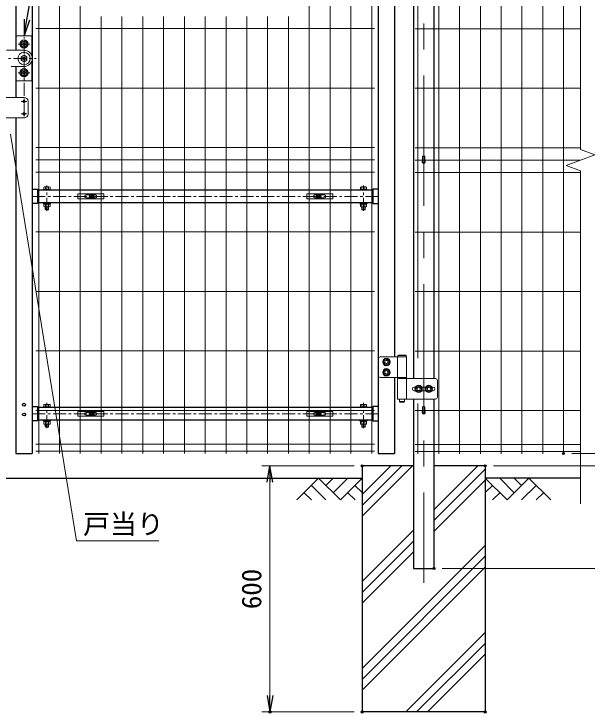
# Model space of a CAD drawing. Units: millimetres, scale not verified. Extents: x -4200 to 4200, y -2970 to 2970.
# Drawn here: x 1196 to 2594, y -925 to 779 of the extents above; entities that cross this region are included whole.
import ezdxf
from ezdxf.enums import TextEntityAlignment as Align

# ---------------------------------------------------------------- set-up
doc = ezdxf.new("R2010")
doc.units = ezdxf.units.MM
doc.header["$LTSCALE"] = 10
doc.header["$PDMODE"] = 32
doc.header["$PDSIZE"] = 5
doc.linetypes.add('USER1', pattern=[50.8, 31.75, -6.35, 6.35, -6.35])
for name, color, linetype, lineweight in [('0-0_D-STR-TXT', 7, 'Continuous', 13), ('0-1_D-STR1', 1, 'Continuous', 25), ('0-2_D-STR-DIM', 7, 'Continuous', 13), ('0-3_0', 7, 'Continuous', 25), ('0-4_Defpoints', 6, 'Continuous', 25), ('0-5_D-DCR-HCH', 7, 'Continuous', 13), ('0-6_D-STR4', 7, 'Continuous', 25), ('0-7_D-BGD', 7, 'Continuous', 25), ('0-8_D-STR3', 3, 'Continuous', 13), ('0-9_D-BMK', 2, 'USER1', 13), ('0-A_D-STR2', 7, 'Continuous', 13)]:
    doc.layers.add(name, color=color, linetype=linetype, lineweight=lineweight)
doc.styles.add('ＭＳ ゴシック', font='')
doc.styles.get('ＭＳ ゴシック').set_extended_font_data('MS Gothic')

# ---------------------------------------------------------------- blocks, each defined once
blk = doc.blocks.new('_Open')
at = {"layer": '0-3_0'}
blk.add_line((-10, 1.667), (0, 0), dxfattribs=at)
blk.add_lwpolyline([(-10, -1.667), (0, 0), (-10, 0)], dxfattribs=at)
blk = doc.blocks.new('U6')
at = {"layer": '0-1_D-STR1'}
for p, q in [((9440, 14150), (9440, 10130)), ((9840, 14150), (9840, 300)), ((18280, 14150), (18280, 300)), ((18680, 13270), (18680, 2655)), ((9440, 9730), (9440, 8980)), ((9440, 8480), (9440, 300)), ((9840, 6742), (9970, 6742)), ((9970, 6742), (9970, 6393)), ((18150, 6722.5), (9970, 6722.5)), ((18280, 6742), (18150, 6742)), ((18150, 6742), (18150, 6393)), ((9970, 6393), (9840, 6393)), ((18150, 6412.5), (9970, 6412.5)), ((18150, 6393), (18280, 6393)), ((18680, 2155), (18680, 300)), ((9840, 1442), (9970, 1442)), ((9970, 1442), (9970, 1093)), ((18150, 1422.5), (9970, 1422.5)), ((18150, 1442), (18150, 1093)), ((18280, 1442), (18150, 1442)), ((9970, 1093), (9840, 1093)), ((18150, 1112.5), (9970, 1112.5)), ((18150, 1093), (18280, 1093)), ((9440, 300), (9840, 300)), ((18280, 300), (18680, 300))]:
    blk.add_line(p, q, dxfattribs=at)
for centre in [(9640, 1490), (9640, 1250)]:
    blk.add_circle(centre, 35, dxfattribs=at)
at = {"layer": '0-4_Defpoints'}
for centre in [(11290, 6567.5), (16830, 6567.5), (11290, 1267.5), (16830, 1267.5)]:
    blk.add_circle(centre, 40, dxfattribs=at)
at = {"layer": '0-8_D-STR3'}
for p, q in [((9450, 10480), (9450, 10130)), ((9830, 10480), (9450, 10480)), ((9640, 10360.8), (9570, 10320.4)), ((9570, 10239.6), (9570, 10320.4)), ((9640, 10199.2), (9570, 10239.6)), ((9640, 10360.8), (9710, 10320.4)), ((9640, 10199.2), (9710, 10239.6)), ((9710, 10239.6), (9710, 10320.4)), ((9210, 10130), (9640, 10130)), ((9640, 10010.8), (9570, 9970.4)), ((9570, 9889.6), (9570, 9970.4)), ((9640, 9849.2), (9570, 9889.6)), ((9640, 10010.8), (9710, 9970.4)), ((9640, 9849.2), (9710, 9889.6)), ((9710, 9889.6), (9710, 9970.4)), ((9330, 9730), (9640, 9730)), ((9450, 9380), (9450, 9730)), ((9830, 9867.6), (9830, 9380)), ((9640, 9660.8), (9570, 9620.4)), ((9640, 9660.8), (9570, 9620.4)), ((9570, 9539.6), (9570, 9620.4)), ((9570, 9620.4), (9570, 9539.6)), ((9640, 9660.8), (9710, 9620.4)), ((9640, 9660.8), (9710, 9620.4)), ((9710, 9539.6), (9710, 9620.4)), ((9710, 9620.4), (9710, 9539.6)), ((9830, 9380), (9450, 9380)), ((9640, 9499.2), (9570, 9539.6)), ((9640, 9499.2), (9570, 9539.6)), ((9640, 9499.2), (9710, 9539.6)), ((9640, 9499.2), (9710, 9539.6)), ((9140, 8980), (9640, 8980)), ((9740, 8580), (9740, 8880)), ((9140, 8480), (9640, 8480)), ((10110, 6738.5), (10110, 6722.5)), ((10110, 6738.5), (10290, 6738.5)), ((10110, 6722.5), (10290, 6722.5)), ((10125, 6738.5), (10125, 6793)), ((10275, 6738.5), (10125, 6738.5)), ((10256.3, 6798.5), (10143.8, 6798.5)), ((10162.5, 6738.5), (10162.5, 6793)), ((10237.5, 6738.5), (10237.5, 6793)), ((10275, 6738.5), (10275, 6793)), ((10290, 6738.5), (10290, 6722.5)), ((17830, 6738.5), (17830, 6722.5)), ((18010, 6738.5), (17830, 6738.5)), ((18010, 6722.5), (17830, 6722.5)), ((17845, 6738.5), (17845, 6793)), ((17845, 6738.5), (17995, 6738.5)), ((17863.7, 6798.5), (17976.2, 6798.5)), ((17882.5, 6738.5), (17882.5, 6793)), ((17957.5, 6738.5), (17957.5, 6793)), ((17995, 6738.5), (17995, 6793)), ((18010, 6738.5), (18010, 6722.5)), ((10110, 6412.5), (10110, 6396.5)), ((10110, 6412.5), (10290, 6412.5)), ((10110, 6396.5), (10290, 6396.5)), ((10125, 6376.5), (10125, 6317)), ((10143.8, 6311.5), (10256.3, 6311.5)), ((10160, 6248.5), (10160, 6311.5)), ((10162.5, 6376.5), (10162.5, 6317)), ((10170, 6238.5), (10170, 6311.5)), ((10203.8, 6376.5), (10192.2, 6396.5)), ((10210.7, 6376.5), (10199.1, 6396.5)), ((10230, 6238.5), (10230, 6311.5)), ((10237.5, 6376.5), (10237.5, 6317)), ((10240, 6248.5), (10240, 6311.5)), ((10275, 6376.5), (10275, 6317)), ((10290, 6412.5), (10290, 6396.5)), ((17830, 6412.5), (17830, 6396.5)), ((18010, 6412.5), (17830, 6412.5)), ((18010, 6396.5), (17830, 6396.5)), ((17845, 6376.5), (17845, 6317)), ((17976.2, 6311.5), (17863.7, 6311.5)), ((17880, 6248.5), (17880, 6311.5)), ((17882.5, 6376.5), (17882.5, 6317)), ((17890, 6238.5), (17890, 6311.5)), ((17909.3, 6376.5), (17920.8, 6396.5)), ((17916.2, 6376.5), (17927.8, 6396.5)), ((17950, 6238.5), (17950, 6311.5)), ((17957.5, 6376.5), (17957.5, 6317)), ((17960, 6248.5), (17960, 6311.5)), ((17995, 6376.5), (17995, 6317)), ((18010, 6412.5), (18010, 6396.5)), ((10160, 6248.5), (10170, 6238.5)), ((10160, 6248.5), (10240, 6248.5)), ((10230, 6238.5), (10170, 6238.5)), ((10230, 6238.5), (10240, 6248.5)), ((17890, 6238.5), (17880, 6248.5)), ((17960, 6248.5), (17880, 6248.5)), ((17890, 6238.5), (17950, 6238.5)), ((17960, 6248.5), (17950, 6238.5)), ((18280, 2605), (18280, 2205)), ((18970, 2655), (18330, 2655)), ((18754, 2655), (18754, 2155)), ((18772, 2695), (18762, 2685)), ((18762, 2685), (18762, 2655)), ((18962, 2655), (18762, 2655)), ((18952, 2695), (18772, 2695)), ((18962, 2685), (18962, 2655)), ((18970, 2655), (18970, 2155)), ((18330, 2155), (18970, 2155)), ((18754, 2125), (19674, 2125)), ((18754, 2125), (18754, 1625)), ((18757, 2155), (18967, 2155)), ((18757, 2155), (18757, 2125)), ((18757, 2125), (18967, 2125)), ((18967, 2155), (18967, 2125)), ((18970, 2125), (18970, 1625)), ((19724, 2075), (19724, 1675)), ((19115, 1875), (19115.1, 1875)), ((19160, 1920), (19187.1, 1920)), ((19342.9, 1920), (19437.1, 1920)), ((19592.9, 1920), (19620, 1920)), ((19665, 1875), (19665.1, 1875)), ((19160, 1830), (19187.1, 1830)), ((19342.9, 1830), (19437.1, 1830)), ((19592.9, 1830), (19620, 1830)), ((19674, 1625), (18754, 1625)), ((18802, 1625), (18802, 1565)), ((18922, 1565), (18802, 1565)), ((18812, 1555), (18802, 1565)), ((18912, 1555), (18812, 1555)), ((18912, 1555), (18922, 1565)), ((18922, 1625), (18922, 1565)), ((10110, 1438.5), (10110, 1422.5)), ((10110, 1438.5), (10290, 1438.5)), ((10110, 1422.5), (10290, 1422.5)), ((10125, 1438.5), (10125, 1493)), ((10275, 1438.5), (10125, 1438.5)), ((10256.3, 1498.5), (10143.8, 1498.5)), ((10162.5, 1438.5), (10162.5, 1493)), ((10237.5, 1438.5), (10237.5, 1493)), ((10275, 1438.5), (10275, 1493)), ((10290, 1438.5), (10290, 1422.5)), ((17830, 1438.5), (17830, 1422.5)), ((18010, 1438.5), (17830, 1438.5)), ((18010, 1422.5), (17830, 1422.5)), ((17845, 1438.5), (17845, 1493)), ((17845, 1438.5), (17995, 1438.5)), ((17863.7, 1498.5), (17976.2, 1498.5)), ((17882.5, 1438.5), (17882.5, 1493)), ((17957.5, 1438.5), (17957.5, 1493)), ((17995, 1438.5), (17995, 1493)), ((18010, 1438.5), (18010, 1422.5)), ((10110, 1112.5), (10110, 1096.5)), ((10110, 1112.5), (10290, 1112.5)), ((10110, 1096.5), (10290, 1096.5)), ((10125, 1076.5), (10125, 1017)), ((10162.5, 1076.5), (10162.5, 1017)), ((10203.8, 1076.5), (10192.2, 1096.5)), ((10210.7, 1076.5), (10199.1, 1096.5)), ((10237.5, 1076.5), (10237.5, 1017)), ((10275, 1076.5), (10275, 1017)), ((10290, 1112.5), (10290, 1096.5)), ((17830, 1112.5), (17830, 1096.5)), ((18010, 1112.5), (17830, 1112.5)), ((18010, 1096.5), (17830, 1096.5)), ((17845, 1076.5), (17845, 1017)), ((17882.5, 1076.5), (17882.5, 1017)), ((17909.3, 1076.5), (17920.8, 1096.5)), ((17916.2, 1076.5), (17927.8, 1096.5)), ((17957.5, 1076.5), (17957.5, 1017)), ((17995, 1076.5), (17995, 1017)), ((18010, 1112.5), (18010, 1096.5)), ((10143.8, 1011.5), (10256.3, 1011.5)), ((10160, 948.5), (10160, 1011.5)), ((10160, 948.5), (10170, 938.5)), ((10160, 948.5), (10240, 948.5)), ((10170, 938.5), (10170, 1011.5)), ((10230, 938.5), (10170, 938.5)), ((10230, 938.5), (10230, 1011.5)), ((10230, 938.5), (10240, 948.5)), ((10240, 948.5), (10240, 1011.5)), ((17976.2, 1011.5), (17863.7, 1011.5)), ((17880, 948.5), (17880, 1011.5)), ((17890, 938.5), (17880, 948.5)), ((17960, 948.5), (17880, 948.5)), ((17890, 938.5), (17890, 1011.5)), ((17890, 938.5), (17950, 938.5)), ((17950, 938.5), (17950, 1011.5)), ((17960, 948.5), (17950, 938.5)), ((17960, 948.5), (17960, 1011.5))]:
    blk.add_line(p, q, dxfattribs=at)
for points in [[(9830, 9992.4), (9830, 9992.4), (9830, 10480)], [(10277, 6376.5), (10123, 6376.5), (10123, 6396.5)], [(10277, 6376.5), (10277, 6396.5), (10123, 6396.5)], [(17843, 6376.5), (17997, 6376.5), (17997, 6396.5)], [(17843, 6376.5), (17843, 6396.5), (17997, 6396.5)], [(18952, 2695), (18962, 2685), (18762, 2685)], [(10277, 1076.5), (10123, 1076.5), (10123, 1096.5)], [(10277, 1076.5), (10277, 1096.5), (10123, 1096.5)], [(17843, 1076.5), (17997, 1076.5), (17997, 1096.5)], [(17843, 1076.5), (17843, 1096.5), (17997, 1096.5)]]:
    blk.add_lwpolyline(points, dxfattribs=at)
for points in [[(18480, 2611), (18409.9, 2570.5), (18409.9, 2489.5), (18480, 2449), (18550.1, 2489.5), (18550.1, 2570.5)], [(18480, 2361), (18409.9, 2320.5), (18409.9, 2239.5), (18480, 2199), (18550.1, 2239.5), (18550.1, 2320.5)], [(19265, 1956), (19194.9, 1915.5), (19194.9, 1834.5), (19265, 1794), (19335.1, 1834.5), (19335.1, 1915.5)], [(19515, 1956), (19444.9, 1915.5), (19444.9, 1834.5), (19515, 1794), (19585.1, 1834.5), (19585.1, 1915.5)]]:
    blk.add_lwpolyline(points, close=True, dxfattribs=at)
for centre, radius in [((9640, 10280), 100), ((9640, 10280), 70), ((9640, 10280), 40), ((9640, 10280), 35), ((9640, 9930), 150), ((9640, 9930), 70), ((9640, 9930), 40), ((9640, 9930), 35), ((9640, 9580), 100), ((9640, 9580), 100), ((9640, 9580), 70), ((9640, 9580), 70), ((9640, 9580), 40), ((9640, 9580), 40), ((9640, 9580), 35), ((9640, 9580), 35), ((9640, 8880), 30), ((9640, 8580), 30), ((18480, 2530), 90), ((18480, 2530), 70.3), ((18480, 2530), 45), ((18480, 2530), 45), ((18480, 2530), 40), ((18480, 2280), 90), ((18480, 2280), 70.3), ((18480, 2280), 45), ((18480, 2280), 45), ((18480, 2280), 40), ((19265, 1875), 90), ((19265, 1875), 70.3), ((19265, 1875), 45), ((19265, 1875), 45), ((19265, 1875), 45), ((19265, 1875), 40), ((19515, 1875), 90), ((19515, 1875), 70.3), ((19515, 1875), 45), ((19515, 1875), 45), ((19515, 1875), 45), ((19515, 1875), 40)]:
    blk.add_circle(centre, radius, dxfattribs=at)
for centre, radius, start, end in [((9640, 9930), 200, 270, 89.99983), ((9640, 8880), 100, 0, 90), ((9640, 8580), 100, 270, 0.00001), ((10143.8, 6764), 34.5, 57.13278, 122.86722), ((10200, 6668.6), 129.9, 73.22135, 106.77865), ((10256.3, 6764), 34.5, 57.13278, 122.86722), ((17863.7, 6764), 34.5, 57.13278, 122.86722), ((17920, 6668.6), 129.9, 73.22135, 106.77865), ((17976.2, 6764), 34.5, 57.13278, 122.86722), ((10143.8, 6346), 34.5, 237.13278, 302.86722), ((10200, 6441.4), 129.9, 253.22135, 286.77865), ((10256.3, 6346), 34.5, 237.13278, 302.86722), ((17863.7, 6346), 34.5, 237.13278, 302.86722), ((17920, 6441.4), 129.9, 253.22135, 286.77865), ((17976.2, 6346), 34.5, 237.13278, 302.86722), ((18330, 2605), 50, 90, 180), ((18330, 2205), 50, 180, 270), ((19674, 2075), 50, 0, 90), ((19160, 1875), 45, 90, 180), ((19160, 1875), 45, 180, 270), ((19620, 1875), 45, 0, 90), ((19620, 1875), 45, 270, 0), ((19674, 1675), 50, 270, 0), ((10143.8, 1464), 34.5, 57.13278, 122.86722), ((10200, 1368.6), 129.9, 73.22135, 106.77865), ((10256.3, 1464), 34.5, 57.13278, 122.86722), ((17863.7, 1464), 34.5, 57.13278, 122.86722), ((17920, 1368.6), 129.9, 73.22135, 106.77865), ((17976.2, 1464), 34.5, 57.13278, 122.86722), ((10143.8, 1046), 34.5, 237.13278, 302.86722), ((10200, 1141.4), 129.9, 253.22135, 286.77865), ((10256.3, 1046), 34.5, 237.13278, 302.86722), ((17863.7, 1046), 34.5, 237.13278, 302.86722), ((17920, 1141.4), 129.9, 253.22135, 286.77865), ((17976.2, 1046), 34.5, 237.13278, 302.86722)]:
    blk.add_arc(centre, radius, start, end, dxfattribs=at)
at = {"layer": '0-9_D-BMK'}
for p, q in [((9640, 8510), (9640, 10450)), ((9498.8, 10280), (9781.2, 10280)), ((8877.9, 9930), (9938.4, 9930)), ((9498.8, 9580), (9781.2, 9580)), ((9571.1, 8880), (9708.9, 8880)), ((9571.1, 8580), (9708.9, 8580)), ((10200, 6214), (10200, 6834.9)), ((17920, 6214), (17920, 6834.9)), ((9840, 6567.5), (18280, 6567.5)), ((10200, 914), (10200, 1534.9)), ((17920, 914), (17920, 1534.9)), ((9840, 1267.5), (18280, 1267.5))]:
    blk.add_line(p, q, dxfattribs=at)
blk = doc.blocks.new('A$C1aa64d16')
at = {"layer": '0-8_D-STR3'}
for p, q in [((-339.9, 60), (295.1, 60)), ((-339.9, -60), (-339.9, 60)), ((-137.4, 35), (-45.6, 35)), ((-18.5, 4.2), (-31.5, 3.9)), ((-31.5, 3.9), (-31.5, -4)), ((-4, 31.5), (-4.2, 18.5)), ((-4, 31.5), (4, 31.5)), ((4, 31.5), (4.2, 18.5)), ((18.5, 4.2), (31.5, 3.9)), ((31.5, 3.9), (31.5, -4)), ((45.6, 35), (92.6, 35)), ((-137.4, -35), (-45.6, -35)), ((-18.5, -4.2), (-31.5, -4)), ((-4, -31.5), (-4.2, -18.5)), ((18.5, -4.2), (31.5, -4)), ((45.6, -35), (92.6, -35))]:
    blk.add_line(p, q, dxfattribs=at)
for points in [[(-339.9, -60), (295.1, -60), (295.1, 60)], [(-4, -31.5), (4, -31.5), (4.2, -18.5)]]:
    blk.add_lwpolyline(points, dxfattribs=at)
for radius in [57.5, 52.5]:
    blk.add_circle((0, 0), radius, dxfattribs=at)
for centre, radius, start, end in [((-137.4, 0), 35, 90, 270), ((-19.1, 19), 14.9, 270, 0), ((19.1, 19), 14.9, 180, 270), ((92.6, 0), 35, 270, 90), ((-19.1, -19), 14.9, 0, 90), ((19.1, -19), 14.9, 90, 180)]:
    blk.add_arc(centre, radius, start, end, dxfattribs=at)
blk = doc.blocks.new('A$Cf29bf4b8')
at = {"layer": '0-8_D-STR3'}
for p, q in [((-295.2, 60), (339.8, 60)), ((-295.2, -60), (-295.2, 60)), ((-92.7, 35), (-45.6, 35)), ((-18.5, 4.2), (-31.5, 3.9)), ((-31.5, 3.9), (-31.5, -4)), ((-4, 31.5), (-4.2, 18.5)), ((-4, 31.5), (4, 31.5)), ((4, 31.5), (4.2, 18.5)), ((18.5, 4.2), (31.5, 3.9)), ((31.5, 3.9), (31.5, -4)), ((45.6, 35), (137.3, 35)), ((-92.7, -35), (-45.6, -35)), ((-18.5, -4.2), (-31.5, -4)), ((-4, -31.5), (-4.2, -18.5)), ((18.5, -4.2), (31.5, -4)), ((45.6, -35), (137.3, -35))]:
    blk.add_line(p, q, dxfattribs=at)
for points in [[(-295.2, -60), (339.8, -60), (339.8, 60)], [(-4, -31.5), (4, -31.5), (4.2, -18.5)]]:
    blk.add_lwpolyline(points, dxfattribs=at)
for radius in [57.5, 52.5]:
    blk.add_circle((0, 0), radius, dxfattribs=at)
for centre, radius, start, end in [((-92.7, 0), 35, 90, 270), ((-19.1, 19), 14.9, 270, 0), ((19.1, 19), 14.9, 180, 270), ((137.3, 0), 35, 270, 90), ((-19.1, -19), 14.9, 0, 90), ((19.1, -19), 14.9, 90, 180)]:
    blk.add_arc(centre, radius, start, end, dxfattribs=at)
blk = doc.blocks.new('MLeader1')
at = {"layer": '0-0_D-STR-TXT', "lineweight": 25}
blk.add_line((1234.3, 763.9), (1220.73, 725.68), dxfattribs=at)
for points in [[(1227.74, 765.07), (1320.73, 1287.88), (1568.02, 1287.88), (1582.34, 1287.88)], [(1221.17, 766.23), (1220.73, 725.68), (1227.74, 765.07)]]:
    blk.add_lwpolyline(points, dxfattribs=at)

msp = doc.modelspace()

# ---------------------------------------------------------------- linework, layer by layer
at = {"layer": '0-0_D-STR-TXT'}
msp.add_lwpolyline([(1549.44, -504.77), (1348.37, -504.77), (1187.68, 486.2)], dxfattribs=at)
at = {"layer": '0-1_D-STR1'}
for p, q in [((2170.73, 951.68), (2170.73, -109.82)), ((2220.73, 951.68), (2220.73, -109.82)), ((2220.73, -159.82), (2220.73, -572.32))]:
    msp.add_line(p, q, dxfattribs=at)
msp.add_lwpolyline([(2170.73, -159.82), (2170.73, -572.32), (2220.73, -572.32)], dxfattribs=at)
for centre in [(2195.73, 419.18), (2195.73, -191.32)]:
    msp.add_arc(centre, 4, 162.5424, 17.4576, dxfattribs=at)
at = {"layer": '0-2_D-STR-DIM'}
for p, q in [((2556.92, -292.32), (2966.64, -292.32)), ((2556.92, -292.32), (2966.64, -292.32)), ((2025.73, -322.32), (1800.73, -322.32)), ((2365.73, -322.32), (3206.64, -322.32)), ((2365.73, -322.32), (3206.64, -322.32)), ((2365.73, -322.32), (2966.64, -322.32)), ((1820.73, -362.32), (1820.73, -882.32)), ((2240.73, -572.32), (3086.64, -572.32)), ((2240.73, -572.32), (3206.64, -572.32)), ((2025.73, -922.32), (1800.73, -922.32))]:
    msp.add_line(p, q, dxfattribs=at)
at = {"layer": '0-4_Defpoints'}
for p in [(2536.92, -292.32), (2045.73, -322.32), (2345.73, -322.32), (2345.73, -322.32), (2220.73, -572.32), (1820.73, -922.32), (2045.73, -922.31), (2045.73, -922.32), (2345.73, -922.31)]:
    msp.add_point(p, dxfattribs=at)
at = {"layer": '0-5_D-DCR-HCH'}
for p, q in [((2045.73, -445.16), (2168.58, -322.32)), ((2045.73, -418.64), (2142.06, -322.32)), ((2045.73, -392.13), (2115.55, -322.32)), ((2220.74, -429.26), (2327.68, -322.32)), ((2220.74, -455.77), (2345.73, -330.77)), ((1939.35, -352.32), (1886.14, -405.53)), ((1957.09, -370.05), (1974.82, -352.32)), ((1974.82, -387.79), (2010.3, -352.32)), ((2220.74, -482.29), (2345.73, -357.29)), ((2398.95, -405.53), (2345.73, -352.32)), ((2416.68, -387.79), (2381.21, -352.32)), ((2452.16, -352.32), (2398.95, -405.53)), ((2434.51, -370.15), (2416.68, -352.32)), ((2452.16, -352.32), (2505.37, -405.53)), ((1921.61, -370.05), (1957.25, -405.53)), ((2028.04, -370.05), (2045.77, -387.71)), ((2363.47, -370.05), (2345.73, -387.71)), ((2469.9, -370.05), (2434.26, -405.53)), ((1903.87, -387.79), (1921.69, -405.53)), ((2010.3, -387.79), (2028.12, -405.53)), ((2381.21, -387.79), (2363.39, -405.53)), ((2487.63, -387.79), (2469.81, -405.53)), ((2045.73, -604.26), (2170.74, -479.26)), ((2045.73, -630.77), (2170.74, -505.77)), ((2045.73, -816.39), (2345.73, -516.39)), ((2045.73, -657.29), (2170.74, -532.29)), ((2045.73, -842.91), (2345.73, -542.91)), ((2045.73, -869.42), (2345.73, -569.42)), ((2151.94, -922.31), (2345.73, -728.52)), ((2178.46, -922.31), (2345.73, -755.04)), ((2204.97, -922.31), (2345.73, -781.56))]:
    msp.add_line(p, q, dxfattribs=at)
msp.add_lwpolyline([(1939.35, -352.32), (1992.56, -405.53), (2045.77, -352.32)], dxfattribs=at)
at = {"layer": '0-6_D-STR4'}
for p, q in [((2345.73, -322.32), (2220.73, -322.32)), ((2345.73, -322.32), (2345.73, -922.31)), ((2345.73, -922.31), (2045.73, -922.31))]:
    msp.add_line(p, q, dxfattribs=at)
msp.add_lwpolyline([(2170.73, -322.32), (2045.73, -322.32), (2045.73, -922.31)], dxfattribs=at)
at = {"layer": '0-7_D-BGD'}
for p, q in [((345.73, -352.35), (2045.73, -352.35)), ((2578.11, -352.35), (2345.73, -352.35))]:
    msp.add_line(p, q, dxfattribs=at)
at = {"layer": '0-8_D-STR3'}
for p, q in [((2193.13, 431.35), (2193.13, 419.19)), ((2198.33, 431.35), (2198.33, 419.19)), ((2193.13, -179.15), (2193.13, -191.31)), ((2198.33, -179.15), (2198.33, -191.31))]:
    msp.add_line(p, q, dxfattribs=at)
for centre in [(2195.73, 419.19), (2195.73, -191.31)]:
    msp.add_arc(centre, 2.6, 180, 0, dxfattribs=at)
for centre in [(2195.73, 431.34), (2195.73, -179.16)]:
    msp.add_ellipse(centre, major_axis=(-2.6, 0), ratio=0.649974, start_param=3.1415927, end_param=6.2831853, dxfattribs=at)
at = {"layer": '0-9_D-BMK'}
msp.add_line((2195.73, 1136.69), (2195.73, -607.32), dxfattribs=at)
at = {"layer": '0-A_D-STR2'}
for p, q in [((2578.11, 448.29), (2578.11, 1240.68)), ((1256.57, 1177.68), (1256.57, -292.32)), ((1307.34, 1177.68), (1307.34, -292.32)), ((1358.11, 1177.68), (1358.11, -292.32)), ((1916.58, 1177.68), (1916.58, -292.32)), ((1967.35, 1177.68), (1967.35, -292.32)), ((2018.12, 1177.68), (2018.12, -292.32)), ((2068.89, 1177.68), (2068.89, -292.32)), ((2232.34, 1177.13), (2232.34, -292.87)), ((2283.11, 1177.13), (2283.11, -292.87)), ((2333.88, 1177.13), (2333.88, -292.87)), ((2384.65, 1177.13), (2384.65, -292.87)), ((2435.42, 1177.13), (2435.42, -292.87)), ((2486.19, 1177.13), (2486.19, -292.87)), ((2536.92, 1177.68), (2536.92, -292.32)), ((2181.57, 904.81), (2181.57, -59.54)), ((1408.88, 772.5), (1408.88, -292.32)), ((1459.65, 772.5), (1459.65, -292.32)), ((1510.42, 772.5), (1510.42, -292.32)), ((1561.19, 772.5), (1561.19, -292.32)), ((1611.96, 772.5), (1611.96, -292.32)), ((1662.73, 772.5), (1662.73, -292.32)), ((1713.5, 772.5), (1713.5, -292.32)), ((1764.27, 772.5), (1764.27, -292.32)), ((1815.04, 772.5), (1815.04, -292.32)), ((1865.81, 772.5), (1865.81, -292.32)), ((1249.57, 743.43), (2075.89, 743.43)), ((2174.57, 742.88), (2578.11, 742.88)), ((1249.57, 598.31), (2075.89, 598.31)), ((2174.57, 597.76), (2578.11, 597.76)), ((1249.57, 453.18), (2075.89, 453.18)), ((2174.57, 452.63), (2578.11, 452.63)), ((2613.34, 435.46), (2578.11, 448.29)), ((2542.87, 409.81), (2613.34, 435.46)), ((1249.57, 423.18), (2075.89, 423.18)), ((2174.57, 422.63), (2578.11, 422.63)), ((2578.11, 396.98), (2542.87, 409.81)), ((1249.57, 393.18), (2075.89, 393.18)), ((2174.57, 392.63), (2578.11, 392.63)), ((2578.11, -415.32), (2578.11, 396.98)), ((1249.57, 248.06), (2075.89, 248.06)), ((2174.57, 247.51), (2578.11, 247.51)), ((1249.57, 102.93), (2075.89, 102.93)), ((2174.57, 102.38), (2578.11, 102.38)), ((1249.57, -42.19), (2075.89, -42.19)), ((2174.57, -42.74), (2578.11, -42.74)), ((1249.57, -187.32), (2075.89, -187.32)), ((2181.57, -170.62), (2181.57, -292.87)), ((2174.57, -187.87), (2578.11, -187.87)), ((1249.57, -269.47), (2075.89, -269.47)), ((2174.57, -270.02), (2578.11, -270.02)), ((1249.57, -286.47), (2075.89, -286.47)), ((2174.57, -287.02), (2578.11, -287.02))]:
    msp.add_line(p, q, dxfattribs=at)

# ---------------------------------------------------------------- block references
at = {"layer": '0-0_D-STR-TXT'}
msp.add_blockref('MLeader1', (0, 0), dxfattribs=at)
at = {"layer": '0-2_D-STR-DIM', "xscale": 0.1, "yscale": 0.1}
for name, p in [('U6', (256.73, -322.32)), ('A$C1aa64d16', (1385.73, 334.43)), ('A$Cf29bf4b8', (1939.73, 334.43)), ('A$C1aa64d16', (1385.73, -195.57)), ('A$Cf29bf4b8', (1939.73, -195.57))]:
    msp.add_blockref(name, p, dxfattribs=at)
at = {"layer": '0-2_D-STR-DIM', "xscale": 4, "yscale": 4}
for p, rotation in [((1820.73, -322.32), 90), ((1820.73, -922.32), 270)]:
    msp.add_blockref('_Open', p, dxfattribs=dict(at, rotation=rotation))

# ---------------------------------------------------------------- texts
at = {"layer": '0-0_D-STR-TXT', "style": 'ＭＳ ゴシック'}
msp.add_text('戸当り', height=48.09, dxfattribs=at).set_placement((1364.84, -502.73), align=Align.BOTTOM_LEFT)
at = {"layer": '0-2_D-STR-DIM', "style": 'ＭＳ ゴシック'}
msp.add_text('600', height=48.09, rotation=90, dxfattribs=at).set_placement((1813.99, -671.57), align=Align.BOTTOM_LEFT)

doc.saveas('drawing.dxf')
